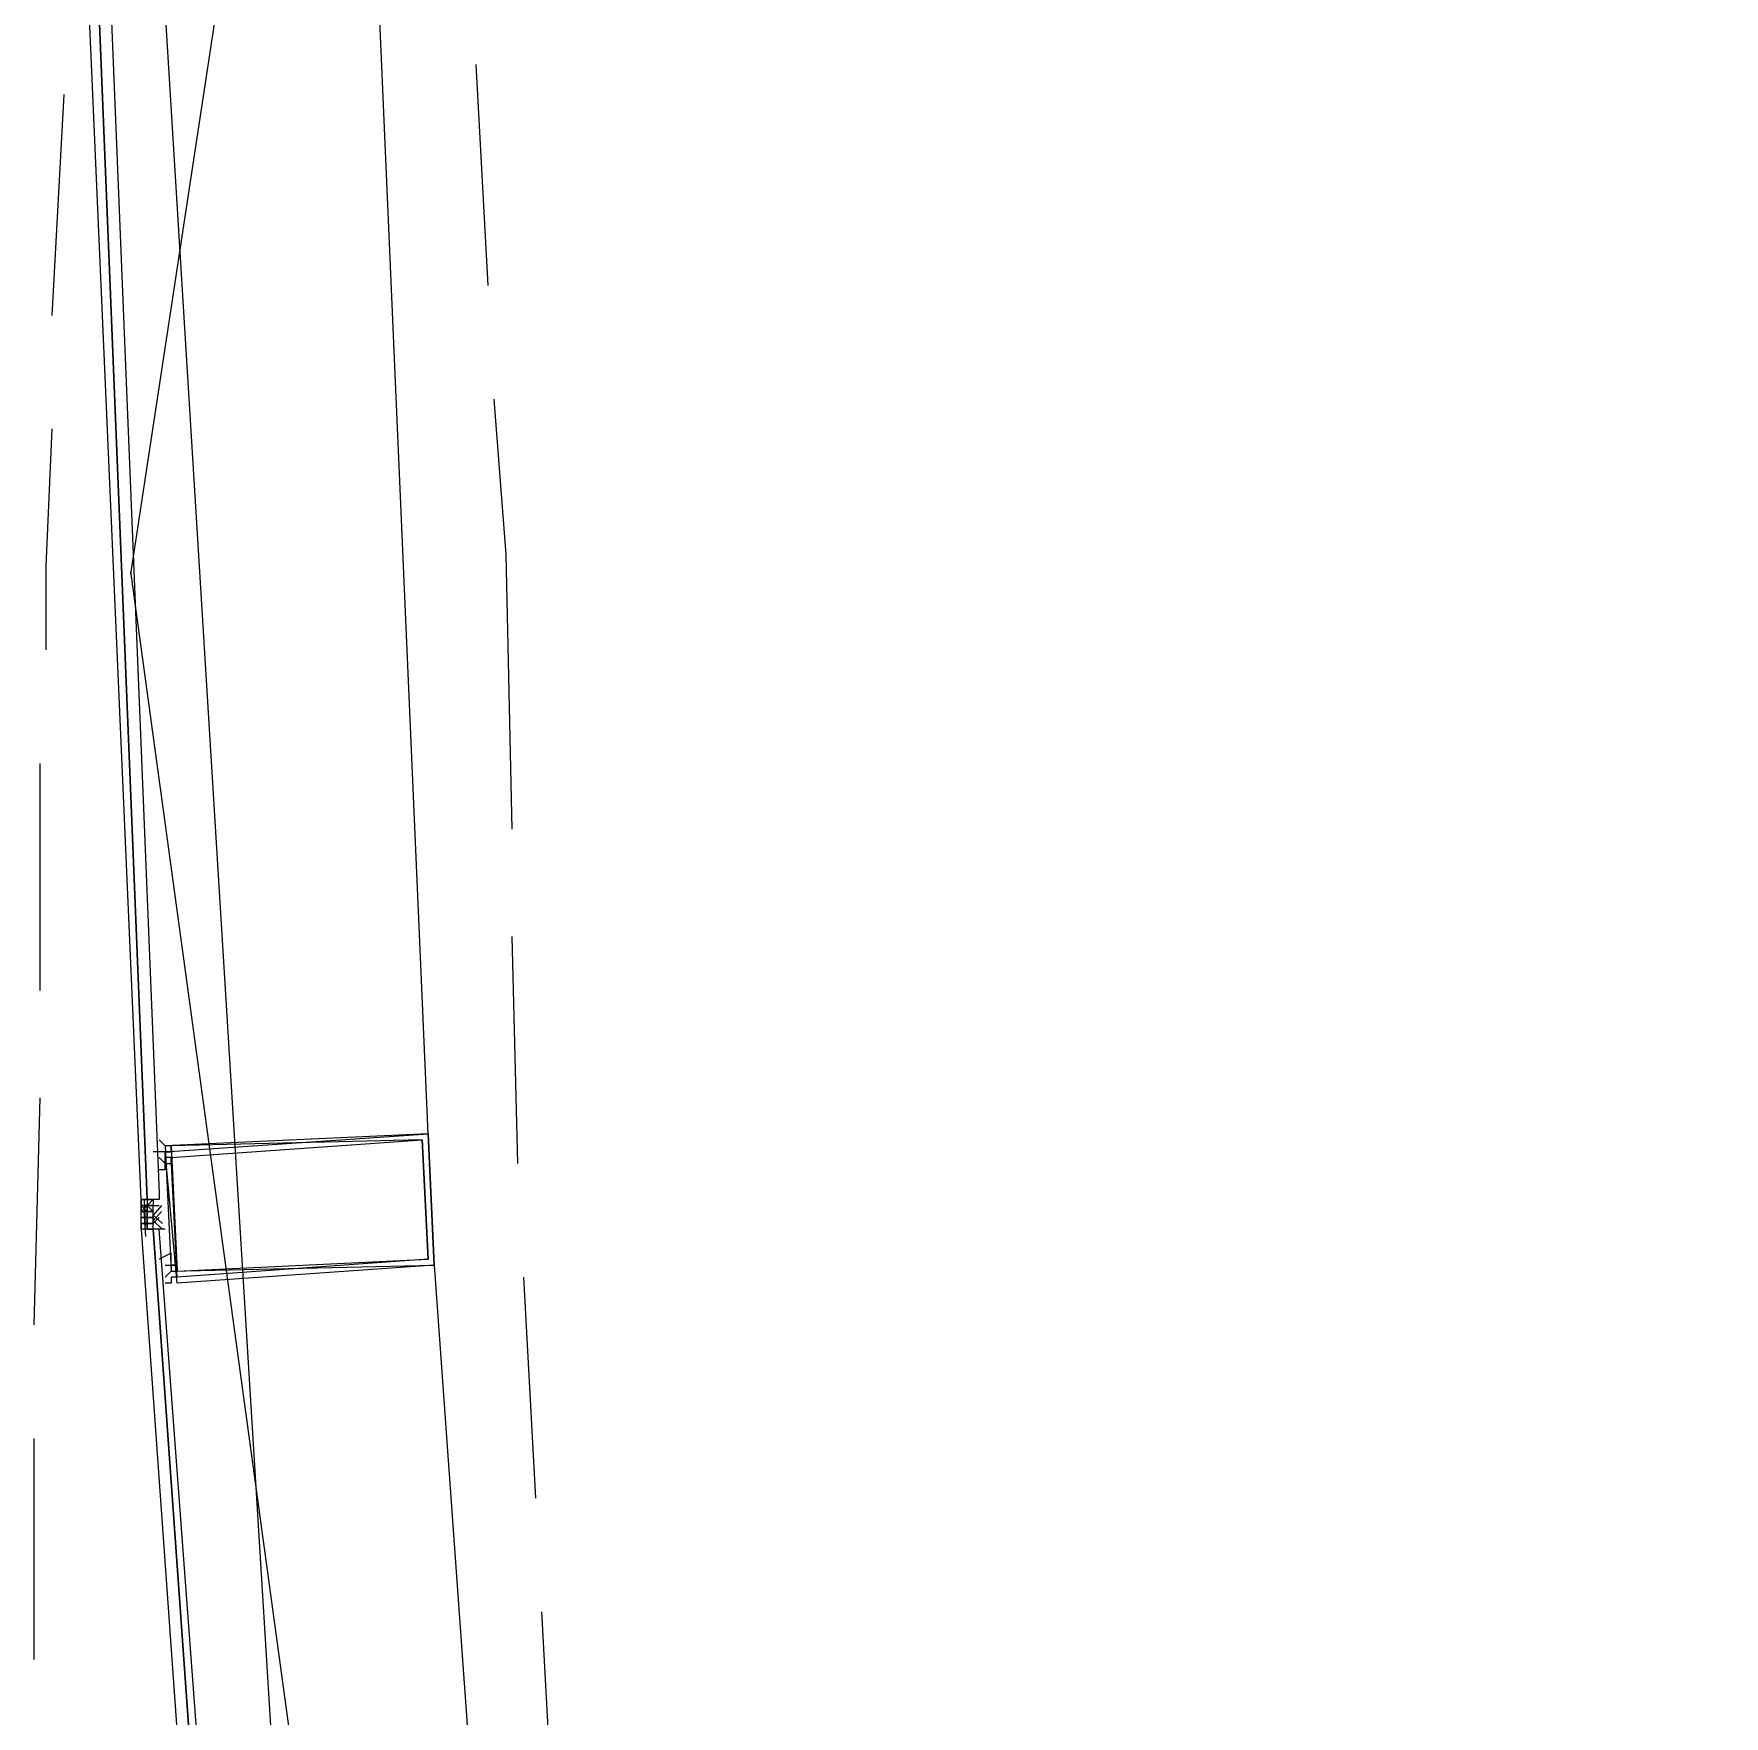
# Model space of a CAD drawing. Header units: feet. Extents: x -84 to 198, y -22 to 181.
# Drawn here: x 13.213 to 16.987, y 57.931 to 61.686 of the extents above; entities that cross this region are included whole.
import ezdxf

# ---------------------------------------------------------------- set-up
doc = ezdxf.new("R2010")
doc.units = ezdxf.units.FT
doc.layers.add('A-AREA-COMUN', color=252, linetype='CONTINUOUS')
doc.layers.add('A-LINEA', color=7, linetype='CONTINUOUS')

msp = doc.modelspace()

# ---------------------------------------------------------------- linework, layer by layer
at = {"layer": 'A-AREA-COMUN'}
msp.add_lwpolyline([(22.912, 92.0178), (23.28, 89.4044), (24.128, 86.56), (24.128, 85.5644), (21.84, 82.72), (19.552, 80.4089), (16.832, 76.4444), (15.328, 73.28), (14.752, 70.8444), (14.4, 70.4889), (13.728, 66.8089), (13.44, 62.8089), (13.952, 54.4889)], dxfattribs=at)
at = {"layer": 'A-LINEA'}
for p, q in [((15.5275, 74.2895), (13.4294, 60.48)), ((14.0933, 59.2311), (13.9333, 62.9378)), ((14.2, 61.6178), (14.2267, 61.1244)), ((13.28, 61.5511), (13.2533, 61.0578)), ((14.24, 60.8711), (14.2667, 60.5244)), ((14.2667, 60.5244), (14.28, 59.9111)), ((13.4295, 60.4861), (15.0699, 48.4987)), ((13.2267, 60.0578), (13.2267, 59.5511)), ((14.28, 59.6711), (14.2933, 59.1644)), ((13.2267, 59.3111), (13.2133, 58.8044)), ((13.48, 59.2044), (13.48, 59.2044)), ((13.4933, 59.2044), (13.4933, 59.2044)), ((13.48, 59.1911), (13.48, 59.1911)), ((13.48, 59.1778), (13.48, 59.1778)), ((13.4933, 59.1911), (13.4933, 59.1911)), ((13.48, 59.1644), (13.48, 59.1644)), ((13.48, 59.1644), (13.48, 59.1644)), ((13.4667, 59.0844), (13.4533, 59.0844)), ((13.4533, 59.0844), (13.4533, 59.0844)), ((13.4533, 59.0844), (13.4533, 59.0711)), ((13.4533, 59.0844), (13.4533, 59.0844)), ((13.4533, 59.0844), (13.4533, 59.0844)), ((13.4533, 59.0844), (13.4533, 59.0844)), ((13.4533, 59.0844), (13.4533, 59.0844)), ((13.4533, 59.0844), (13.4533, 59.0844)), ((13.4667, 59.0844), (13.4533, 59.0844)), ((13.4533, 59.0844), (13.4667, 59.0844)), ((13.4533, 59.0844), (13.4667, 59.0844)), ((13.4533, 59.0844), (13.4533, 59.0844)), ((13.4533, 59.0844), (13.4533, 59.0844)), ((13.4533, 59.0711), (13.4533, 59.0844)), ((13.4533, 59.0844), (13.4533, 59.0844)), ((13.4533, 59.0844), (13.4533, 59.0844)), ((13.4533, 59.0711), (13.4533, 59.0844)), ((13.4533, 59.0844), (13.4533, 59.0844)), ((13.4533, 59.0844), (13.4533, 59.0844)), ((13.4533, 59.0578), (13.4533, 59.0711)), ((13.4533, 59.0711), (13.4533, 59.0711)), ((13.4533, 59.0711), (13.4533, 59.0711)), ((13.4667, 59.0578), (13.4533, 59.0711)), ((13.4533, 59.0578), (13.4667, 59.0711)), ((13.4533, 59.0711), (13.4533, 59.0711)), ((13.4533, 59.0711), (13.4667, 59.0711)), ((13.4533, 59.0711), (13.4533, 59.0711)), ((13.4533, 59.0711), (13.4533, 59.0578)), ((13.4533, 59.0711), (13.4533, 59.0578)), ((13.4533, 59.0711), (13.4533, 59.0711)), ((13.4667, 59.0711), (13.4533, 59.0711)), ((13.4667, 59.0711), (13.4533, 59.0711)), ((13.4533, 59.0711), (13.4533, 59.0711)), ((13.4533, 59.0711), (13.4533, 59.0711)), ((13.4533, 59.0711), (13.4533, 59.0711)), ((13.4533, 59.0711), (13.4533, 59.0711)), ((13.4533, 59.0711), (13.4533, 59.0711)), ((13.4533, 59.0711), (13.4533, 59.0711)), ((13.4533, 59.0711), (13.4533, 59.0711)), ((13.4533, 59.0711), (13.4533, 59.0711)), ((13.4533, 59.0711), (13.4533, 59.0711)), ((13.4533, 59.0711), (13.4533, 59.0711)), ((13.4533, 59.0711), (13.4533, 59.0711)), ((13.4533, 59.0711), (13.4533, 59.0711)), ((13.4533, 59.0711), (13.4533, 59.0711)), ((13.4533, 59.0711), (13.4533, 59.0711)), ((13.4533, 59.0711), (13.4533, 59.0711)), ((13.4533, 59.0711), (13.4533, 59.0711)), ((13.4533, 59.0711), (13.4533, 59.0711)), ((13.4533, 59.0711), (13.4667, 59.0711)), ((13.4533, 59.0711), (13.4533, 59.0711)), ((13.4533, 59.0711), (13.4533, 59.0711)), ((13.4533, 59.0711), (13.4533, 59.0711)), ((13.4533, 59.0711), (13.4533, 59.0711)), ((13.4667, 59.0578), (13.4533, 59.0578)), ((13.4533, 59.0578), (13.4533, 59.0578)), ((13.4533, 59.0578), (13.4533, 59.0578)), ((13.4533, 59.0578), (13.4533, 59.0578)), ((13.4533, 59.0578), (13.4533, 59.0578)), ((13.4533, 59.0578), (13.4533, 59.0578)), ((13.4533, 59.0444), (13.4533, 59.0578)), ((13.4533, 59.0578), (13.4533, 59.0578)), ((13.4533, 59.0578), (13.4533, 59.0578)), ((13.4533, 59.0578), (13.4533, 59.0578)), ((13.4533, 59.0578), (13.4533, 59.0578)), ((13.4533, 59.0578), (13.4533, 59.0578)), ((13.4533, 59.0578), (13.4533, 59.0578)), ((13.4533, 59.0578), (13.4533, 59.0578)), ((13.4533, 59.0578), (13.4533, 59.0578)), ((13.4533, 59.0578), (13.4533, 59.0578)), ((13.4533, 59.0578), (13.4533, 59.0578)), ((13.4533, 59.0578), (13.4533, 59.0578)), ((13.4533, 59.0578), (13.4533, 59.0578)), ((13.4533, 59.0578), (13.4533, 59.0578)), ((13.4533, 59.0578), (13.4667, 59.0578)), ((13.4533, 59.0578), (13.4533, 59.0578)), ((13.4533, 59.0578), (13.4533, 59.0578)), ((13.4667, 59.0578), (13.4533, 59.0578)), ((13.4533, 59.0578), (13.4533, 59.0578)), ((13.4533, 59.0578), (13.4533, 59.0578)), ((13.4533, 59.0578), (13.4533, 59.0578)), ((13.4533, 59.0578), (13.4533, 59.0578)), ((13.4533, 59.0578), (13.4533, 59.0578)), ((13.4533, 59.0578), (13.4533, 59.0578)), ((13.4533, 59.0578), (13.4533, 59.0578)), ((13.4636, 59.0015), (13.4593, 59.0593)), ((13.4628, 59.0255), (13.4604, 59.0834)), ((13.4667, 59.0844), (13.4667, 59.0844)), ((13.4667, 59.0844), (13.4667, 59.0844)), ((13.4667, 59.0844), (13.4667, 59.0844)), ((13.4667, 59.0844), (13.4667, 59.0844)), ((13.4667, 59.0844), (13.4667, 59.0844)), ((13.4667, 59.0844), (13.4667, 59.0844)), ((13.4667, 59.0844), (13.4667, 59.0844)), ((13.4667, 59.0844), (13.4667, 59.0844)), ((13.4667, 59.0844), (13.4667, 59.0711)), ((13.48, 59.0844), (13.4667, 59.0844)), ((13.4667, 59.0844), (13.4667, 59.0711)), ((13.4667, 59.0844), (13.4667, 59.0844)), ((13.4667, 59.0844), (13.4667, 59.0711)), ((13.4667, 59.0844), (13.4667, 59.0844)), ((13.4667, 59.0844), (13.4667, 59.0844)), ((13.4667, 59.0844), (13.4667, 59.0844)), ((13.4667, 59.0844), (13.4667, 59.0844)), ((13.4667, 59.0844), (13.4667, 59.0844)), ((13.4667, 59.0844), (13.48, 59.0844)), ((13.4667, 59.0844), (13.4667, 59.0844)), ((13.4667, 59.0844), (13.4667, 59.0844)), ((13.4667, 59.0844), (13.4667, 59.0844)), ((13.4667, 59.0711), (13.48, 59.0844)), ((13.4667, 59.0844), (13.4667, 59.0844)), ((13.4667, 59.0844), (13.4667, 59.0844)), ((13.4667, 59.0844), (13.4667, 59.0844)), ((13.4667, 59.0844), (13.4667, 59.0844)), ((13.4667, 59.0844), (13.4667, 59.0844)), ((13.4667, 59.0711), (13.4667, 59.0711)), ((13.4667, 59.0711), (13.4667, 59.0711)), ((13.4667, 59.0578), (13.4667, 59.0711)), ((13.4667, 59.0711), (13.4667, 59.0711)), ((13.4667, 59.0711), (13.4667, 59.0711)), ((13.4667, 59.0711), (13.4667, 59.0711)), ((13.4667, 59.0711), (13.48, 59.0711)), ((13.4667, 59.0711), (13.4667, 59.0711)), ((13.4667, 59.0711), (13.4667, 59.0711)), ((13.4667, 59.0711), (13.4667, 59.0711)), ((13.4667, 59.0578), (13.4667, 59.0711)), ((13.4667, 59.0711), (13.4667, 59.0711)), ((13.4667, 59.0711), (13.4667, 59.0711)), ((13.4667, 59.0711), (13.4667, 59.0711)), ((13.4667, 59.0711), (13.4667, 59.0711)), ((13.4667, 59.0711), (13.48, 59.0711)), ((13.4667, 59.0711), (13.4667, 59.0711)), ((13.4667, 59.0711), (13.4667, 59.0711)), ((13.4667, 59.0711), (13.4667, 59.0711)), ((13.4667, 59.0711), (13.4667, 59.0711)), ((13.4667, 59.0711), (13.4667, 59.0711)), ((13.4667, 59.0711), (13.4667, 59.0711)), ((13.4667, 59.0711), (13.4667, 59.0711)), ((13.4667, 59.0711), (13.4667, 59.0711)), ((13.4667, 59.0711), (13.4667, 59.0578)), ((13.48, 59.0711), (13.4667, 59.0711)), ((13.4667, 59.0711), (13.4667, 59.0711)), ((13.4667, 59.0711), (13.4667, 59.0711)), ((13.4667, 59.0711), (13.4667, 59.0711)), ((13.4667, 59.0711), (13.4667, 59.0711)), ((13.4667, 59.0711), (13.4667, 59.0711)), ((13.4667, 59.0711), (13.48, 59.0711)), ((13.4667, 59.0711), (13.48, 59.0578)), ((13.4667, 59.0711), (13.4667, 59.0711)), ((13.4667, 59.0711), (13.4667, 59.0578)), ((13.4667, 59.0578), (13.4667, 59.0711)), ((13.4667, 59.0711), (13.4667, 59.0711)), ((13.4667, 59.0711), (13.4667, 59.0711)), ((13.48, 59.0711), (13.4667, 59.0711)), ((13.4667, 59.0578), (13.4667, 59.0711)), ((13.4667, 59.0711), (13.4667, 59.0711)), ((13.4667, 59.0711), (13.4667, 59.0711)), ((13.4667, 59.0711), (13.4667, 59.0711)), ((13.4667, 59.0578), (13.4667, 59.0578)), ((13.4667, 59.0578), (13.4667, 59.0578)), ((13.48, 59.0578), (13.4667, 59.0578)), ((13.4667, 59.0578), (13.4667, 59.0578)), ((13.4667, 59.0578), (13.4667, 59.0578)), ((13.4667, 59.0578), (13.4667, 59.0578)), ((13.4667, 59.0444), (13.4667, 59.0578)), ((13.4667, 59.0578), (13.4667, 59.0578)), ((13.4667, 59.0578), (13.4667, 59.0578)), ((13.4667, 59.0578), (13.4667, 59.0578)), ((13.4667, 59.0578), (13.4667, 59.0578)), ((13.4667, 59.0578), (13.4667, 59.0578)), ((13.4667, 59.0578), (13.4667, 59.0578)), ((13.4667, 59.0444), (13.4667, 59.0578)), ((13.4667, 59.0444), (13.4667, 59.0578)), ((13.4667, 59.0578), (13.4667, 59.0578)), ((13.4667, 59.0578), (13.4667, 59.0578)), ((13.4667, 59.0578), (13.4667, 59.0578)), ((13.4667, 59.0578), (13.4667, 59.0578)), ((13.4667, 59.0578), (13.4667, 59.0578)), ((13.4667, 59.0578), (13.4667, 59.0578)), ((13.4667, 59.0578), (13.4667, 59.0578)), ((13.4667, 59.0578), (13.4667, 59.0578)), ((13.4667, 59.0578), (13.48, 59.0578)), ((13.4667, 59.0578), (13.4667, 59.0578)), ((13.4667, 59.0578), (13.4667, 59.0578)), ((13.4667, 59.0578), (13.4667, 59.0578)), ((13.4667, 59.0578), (13.4667, 59.0578)), ((13.4667, 59.0578), (13.4667, 59.0578)), ((13.4667, 59.0578), (13.4667, 59.0578)), ((13.4667, 59.0578), (13.4667, 59.0578)), ((13.4667, 59.0578), (13.4667, 59.0578)), ((13.4667, 59.0578), (13.4667, 59.0578)), ((13.4667, 59.0578), (13.4667, 59.0578)), ((13.4667, 59.0578), (13.4667, 59.0578)), ((13.4667, 59.0578), (13.4667, 59.0578)), ((13.48, 59.0578), (13.4667, 59.0578)), ((13.4667, 59.0578), (13.4667, 59.0578)), ((13.4667, 59.0578), (13.4667, 59.0578)), ((13.4667, 59.0578), (13.4667, 59.0578)), ((13.4667, 59.0578), (13.4667, 59.0578)), ((13.4667, 59.0578), (13.4667, 59.0578)), ((13.4667, 59.0578), (13.4667, 59.0578)), ((13.4667, 59.0578), (13.4667, 59.0578)), ((13.4667, 59.0578), (13.4667, 59.0578)), ((13.4667, 59.0578), (13.4667, 59.0578)), ((13.4667, 59.0578), (13.4667, 59.0578)), ((13.4667, 59.0578), (13.4667, 59.0578)), ((13.4667, 59.0578), (13.4667, 59.0578)), ((13.4667, 59.0578), (13.4667, 59.0578)), ((13.4667, 59.0578), (13.4667, 59.0578)), ((13.4667, 59.0578), (13.4667, 59.0578)), ((13.4667, 59.0578), (13.4667, 59.0578)), ((13.4667, 59.0578), (13.4667, 59.0578)), ((13.4667, 59.0578), (13.4667, 59.0578)), ((13.4667, 59.0578), (13.4667, 59.0578)), ((13.4667, 59.0578), (13.4667, 59.0578)), ((13.4667, 59.0578), (13.4667, 59.0578)), ((13.4667, 59.0578), (13.4667, 59.0444)), ((13.4667, 59.0578), (13.4667, 59.0578)), ((13.4667, 59.0578), (13.4667, 59.0578)), ((13.48, 59.0844), (13.48, 59.0844)), ((13.48, 59.0844), (13.48, 59.0844)), ((13.48, 59.0844), (13.48, 59.0844)), ((13.48, 59.0844), (13.48, 59.0844)), ((13.48, 59.0844), (13.48, 59.0844)), ((13.48, 59.0844), (13.48, 59.0844)), ((13.48, 59.0844), (13.48, 59.0844)), ((13.48, 59.0844), (13.48, 59.0844)), ((13.48, 59.0844), (13.48, 59.0844)), ((13.4933, 59.0844), (13.48, 59.0844)), ((13.48, 59.0844), (13.48, 59.0844)), ((13.48, 59.0844), (13.48, 59.0844)), ((13.48, 59.0844), (13.48, 59.0844)), ((13.48, 59.0844), (13.48, 59.0844)), ((13.48, 59.0844), (13.48, 59.0711)), ((13.48, 59.0844), (13.48, 59.0844)), ((13.48, 59.0844), (13.48, 59.0844)), ((13.48, 59.0711), (13.48, 59.0711)), ((13.48, 59.0711), (13.48, 59.0711)), ((13.48, 59.0711), (13.48, 59.0711)), ((13.48, 59.0711), (13.48, 59.0711)), ((13.48, 59.0578), (13.48, 59.0711)), ((13.48, 59.0578), (13.48, 59.0711)), ((13.48, 59.0711), (13.48, 59.0711)), ((13.48, 59.0711), (13.48, 59.0711)), ((13.48, 59.0711), (13.48, 59.0711)), ((13.48, 59.0711), (13.48, 59.0711)), ((13.48, 59.0711), (13.48, 59.0711)), ((13.48, 59.0711), (13.48, 59.0711)), ((13.48, 59.0711), (13.48, 59.0711)), ((13.48, 59.0711), (13.48, 59.0711)), ((13.48, 59.0711), (13.48, 59.0711)), ((13.48, 59.0711), (13.48, 59.0711)), ((13.48, 59.0711), (13.48, 59.0711)), ((13.48, 59.0711), (13.48, 59.0711)), ((13.48, 59.0711), (13.48, 59.0711)), ((13.48, 59.0711), (13.48, 59.0711)), ((13.48, 59.0711), (13.48, 59.0711)), ((13.48, 59.0711), (13.48, 59.0711)), ((13.48, 59.0711), (13.48, 59.0711)), ((13.48, 59.0711), (13.48, 59.0711)), ((13.48, 59.0578), (13.48, 59.0578)), ((13.48, 59.0578), (13.48, 59.0578)), ((13.48, 59.0578), (13.48, 59.0578)), ((13.48, 59.0578), (13.48, 59.0578)), ((13.48, 59.0578), (13.48, 59.0578)), ((13.48, 59.0578), (13.48, 59.0578)), ((13.48, 59.0578), (13.48, 59.0578)), ((13.48, 59.0578), (13.48, 59.0578)), ((13.48, 59.0578), (13.48, 59.0578)), ((13.48, 59.0578), (13.48, 59.0578)), ((13.48, 59.0578), (13.48, 59.0578)), ((13.48, 59.0578), (13.48, 59.0578)), ((13.48, 59.0578), (13.48, 59.0578)), ((13.48, 59.0578), (13.48, 59.0578)), ((13.48, 59.0578), (13.48, 59.0578)), ((13.48, 59.0578), (13.48, 59.0578)), ((13.48, 59.0444), (13.48, 59.0578)), ((13.48, 59.0444), (13.48, 59.0578)), ((13.4933, 59.0844), (13.4933, 59.0844)), ((13.4933, 59.0844), (13.4933, 59.0844)), ((13.4933, 59.0844), (13.4933, 59.0844)), ((13.4933, 59.0844), (13.4933, 59.0844)), ((13.4933, 59.0844), (13.4933, 59.0844)), ((13.4933, 59.0844), (13.4933, 59.0844)), ((13.4933, 59.0844), (13.4933, 59.0844)), ((13.4933, 59.0711), (13.4933, 59.0711)), ((13.4933, 59.0711), (13.4933, 59.0711)), ((13.4933, 59.0711), (13.4933, 59.0711)), ((13.4933, 59.0711), (13.4933, 59.0711)), ((13.4933, 59.0711), (13.4933, 59.0711)), ((13.4933, 59.0711), (13.4933, 59.0711)), ((13.4933, 59.0711), (13.4933, 59.0711)), ((13.4533, 59.0444), (13.4533, 59.0444)), ((13.4533, 59.0444), (13.4533, 59.0444)), ((13.4667, 59.0444), (13.4533, 59.0444)), ((13.4533, 59.0444), (13.4533, 59.0444)), ((13.4533, 59.0311), (13.4533, 59.0444)), ((13.4533, 59.0444), (13.4533, 59.0444)), ((13.4533, 59.0444), (13.4533, 59.0444)), ((13.4667, 59.0444), (13.4533, 59.0444)), ((13.4533, 59.0444), (13.4533, 59.0444)), ((13.4533, 59.0311), (13.4533, 59.0444)), ((13.4533, 59.0444), (13.4533, 59.0444)), ((13.4533, 59.0444), (13.4533, 59.0444)), ((13.4533, 59.0444), (13.4533, 59.0444)), ((13.4533, 59.0444), (13.4533, 59.0444)), ((13.4533, 59.0444), (13.4533, 59.0444)), ((13.4533, 59.0444), (13.4533, 59.0444)), ((13.4533, 59.0444), (13.4533, 59.0444)), ((13.4533, 59.0444), (13.4533, 59.0444)), ((13.4667, 59.0444), (13.4533, 59.0444)), ((13.4533, 59.0444), (13.4533, 59.0444)), ((13.4533, 59.0444), (13.4533, 59.0444)), ((13.4533, 59.0444), (13.4533, 59.0444)), ((13.4533, 59.0444), (13.4533, 59.0444)), ((13.4533, 59.0444), (13.4533, 59.0444)), ((13.4533, 59.0444), (13.4533, 59.0444)), ((13.4533, 59.0444), (13.4533, 59.0444)), ((13.4533, 59.0444), (13.4533, 59.0444)), ((13.4533, 59.0444), (13.4533, 59.0444)), ((13.4533, 59.0444), (13.4533, 59.0444)), ((13.4533, 59.0444), (13.4533, 59.0444)), ((13.4533, 59.0444), (13.4533, 59.0444)), ((13.4533, 59.0444), (13.4667, 59.0444)), ((13.4533, 59.0311), (13.4533, 59.0311)), ((13.4533, 59.0178), (13.4533, 59.0311)), ((13.4667, 59.0311), (13.4533, 59.0311)), ((13.4533, 59.0311), (13.4533, 59.0311)), ((13.4533, 59.0311), (13.4533, 59.0311)), ((13.4533, 59.0311), (13.4667, 59.0311)), ((13.4533, 59.0311), (13.4667, 59.0311)), ((13.4533, 59.0311), (13.4533, 59.0311)), ((13.4533, 59.0311), (13.4533, 59.0311)), ((13.4533, 59.0311), (13.4667, 59.0311)), ((13.4533, 59.0311), (13.4533, 59.0311)), ((13.4533, 59.0311), (13.4667, 59.0311)), ((13.4533, 59.0311), (13.4533, 59.0311)), ((13.4533, 59.0311), (13.4533, 59.0311)), ((13.4533, 59.0311), (13.4667, 59.0311)), ((13.4533, 59.0311), (13.4667, 59.0311)), ((13.4533, 59.0311), (13.4533, 59.0178)), ((13.4533, 59.0311), (13.4533, 59.0311)), ((13.4533, 59.0311), (13.4533, 59.0311)), ((13.4533, 59.0311), (13.4533, 59.0311)), ((13.4533, 59.0311), (13.4533, 59.0311)), ((13.4533, 59.0311), (13.4533, 59.0311)), ((13.4533, 59.0178), (13.4533, 59.0178)), ((13.4533, 59.0178), (13.4533, 59.0178)), ((13.4533, 59.0178), (13.4533, 59.0178)), ((13.4533, 59.0178), (13.4533, 59.0178)), ((13.4533, 59.0178), (13.4533, 59.0178)), ((13.4533, 59.0178), (13.4533, 59.0178)), ((13.4533, 59.0178), (13.4533, 59.0178)), ((13.4533, 59.0178), (13.4533, 59.0178)), ((13.4667, 59.0444), (13.4667, 59.0444)), ((13.48, 59.0444), (13.4667, 59.0444)), ((13.4667, 59.0444), (13.4667, 59.0444)), ((13.4667, 59.0444), (13.4667, 59.0444)), ((13.4667, 59.0311), (13.4667, 59.0444)), ((13.4667, 59.0444), (13.48, 59.0444)), ((13.4667, 59.0444), (13.4667, 59.0444)), ((13.4667, 59.0444), (13.4667, 59.0444)), ((13.4667, 59.0444), (13.4667, 59.0444)), ((13.4667, 59.0444), (13.4667, 59.0444)), ((13.4667, 59.0444), (13.4667, 59.0444)), ((13.4667, 59.0444), (13.4667, 59.0444)), ((13.4667, 59.0444), (13.4667, 59.0444)), ((13.4667, 59.0444), (13.4667, 59.0444)), ((13.4667, 59.0444), (13.4667, 59.0444)), ((13.4667, 59.0444), (13.4667, 59.0444)), ((13.4667, 59.0444), (13.4667, 59.0444)), ((13.4667, 59.0444), (13.4667, 59.0444)), ((13.4667, 59.0444), (13.4667, 59.0444)), ((13.4667, 59.0444), (13.48, 59.0444)), ((13.4667, 59.0444), (13.4667, 59.0444)), ((13.4667, 59.0444), (13.48, 59.0444)), ((13.4667, 59.0444), (13.4667, 59.0444)), ((13.4667, 59.0444), (13.4667, 59.0444)), ((13.4667, 59.0444), (13.4667, 59.0444)), ((13.4667, 59.0444), (13.4667, 59.0444)), ((13.4667, 59.0444), (13.4667, 59.0444)), ((13.4667, 59.0444), (13.4667, 59.0444)), ((13.4667, 59.0444), (13.4667, 59.0444)), ((13.4667, 59.0444), (13.4667, 59.0311)), ((13.4667, 59.0444), (13.4667, 59.0311)), ((13.4667, 59.0444), (13.4667, 59.0444)), ((13.4667, 59.0444), (13.4667, 59.0444)), ((13.4667, 59.0444), (13.4667, 59.0311)), ((13.4667, 59.0444), (13.4667, 59.0444)), ((13.4667, 59.0444), (13.4667, 59.0444)), ((13.4667, 59.0444), (13.4667, 59.0444)), ((13.4667, 59.0444), (13.4667, 59.0444)), ((13.4667, 59.0444), (13.4667, 59.0444)), ((13.4667, 59.0444), (13.4667, 59.0444)), ((13.4667, 59.0444), (13.4667, 59.0444)), ((13.4667, 59.0444), (13.4667, 59.0444)), ((13.4667, 59.0444), (13.4667, 59.0444)), ((13.4667, 59.0444), (13.4667, 59.0444)), ((13.4667, 59.0444), (13.4667, 59.0444)), ((13.4667, 59.0444), (13.4667, 59.0444)), ((13.4667, 59.0444), (13.4667, 59.0311)), ((13.4667, 59.0444), (13.4667, 59.0444)), ((13.4667, 59.0444), (13.4667, 59.0311)), ((13.4667, 59.0444), (13.4667, 59.0444)), ((13.4667, 59.0444), (13.4667, 59.0444)), ((13.4667, 59.0444), (13.4667, 59.0444)), ((13.4667, 59.0444), (13.4667, 59.0444)), ((13.4667, 59.0444), (13.4667, 59.0444)), ((13.4667, 59.0444), (13.4667, 59.0444)), ((13.4667, 59.0444), (13.4667, 59.0444)), ((13.4667, 59.0444), (13.4667, 59.0444)), ((13.4667, 59.0444), (13.48, 59.0444)), ((13.4667, 59.0444), (13.4667, 59.0444)), ((13.4667, 59.0444), (13.4667, 59.0444)), ((13.4667, 59.0444), (13.4667, 59.0444)), ((13.48, 59.0444), (13.4667, 59.0444)), ((13.4667, 59.0444), (13.4667, 59.0444)), ((13.4667, 59.0444), (13.4667, 59.0444)), ((13.4667, 59.0444), (13.4667, 59.0444)), ((13.4667, 59.0311), (13.4667, 59.0311)), ((13.4667, 59.0311), (13.4667, 59.0311)), ((13.4667, 59.0311), (13.4667, 59.0311)), ((13.4667, 59.0311), (13.4667, 59.0311)), ((13.48, 59.0311), (13.4667, 59.0311)), ((13.4667, 59.0311), (13.4667, 59.0311)), ((13.4667, 59.0311), (13.4667, 59.0311)), ((13.4667, 59.0311), (13.4667, 59.0311)), ((13.4667, 59.0311), (13.4667, 59.0311)), ((13.4667, 59.0311), (13.4667, 59.0311)), ((13.4667, 59.0311), (13.4667, 59.0311)), ((13.4667, 59.0311), (13.4667, 59.0311)), ((13.4667, 59.0311), (13.4667, 59.0311)), ((13.4667, 59.0311), (13.4667, 59.0311)), ((13.4667, 59.0311), (13.4667, 59.0311)), ((13.4667, 59.0311), (13.4667, 59.0311)), ((13.4667, 59.0311), (13.4667, 59.0311)), ((13.4667, 59.0178), (13.4667, 59.0311)), ((13.4667, 59.0311), (13.4667, 59.0311)), ((13.4667, 59.0311), (13.4667, 59.0311)), ((13.4667, 59.0311), (13.4667, 59.0311)), ((13.4667, 59.0311), (13.4667, 59.0311)), ((13.4667, 59.0311), (13.4667, 59.0311)), ((13.4667, 59.0311), (13.4667, 59.0311)), ((13.4667, 59.0311), (13.4667, 59.0311)), ((13.4667, 59.0311), (13.4667, 59.0311)), ((13.4667, 59.0311), (13.4667, 59.0311)), ((13.4667, 59.0311), (13.4667, 59.0311)), ((13.4667, 59.0311), (13.4667, 59.0311)), ((13.4667, 59.0311), (13.4667, 59.0311)), ((13.4667, 59.0311), (13.4667, 59.0311)), ((13.4667, 59.0311), (13.4667, 59.0311)), ((13.4667, 59.0178), (13.4667, 59.0178)), ((13.4667, 59.0178), (13.4667, 59.0178)), ((13.4667, 59.0178), (13.4667, 59.0178)), ((13.4667, 59.0178), (13.4667, 59.0178)), ((13.4667, 59.0178), (13.4667, 59.0178)), ((13.4667, 59.0178), (13.4667, 59.0178)), ((13.4667, 59.0178), (13.4667, 59.0178)), ((13.4667, 59.0178), (13.4667, 59.0178)), ((13.4667, 59.0178), (13.4667, 59.0178)), ((13.4667, 59.0178), (13.4667, 59.0178)), ((13.4667, 59.0178), (13.4667, 59.0178)), ((13.4667, 59.0178), (13.4667, 59.0178)), ((13.4667, 59.0178), (13.4667, 59.0178)), ((13.4667, 59.0178), (13.48, 59.0178)), ((13.4667, 59.0178), (13.4667, 59.0178)), ((13.4667, 59.0178), (13.4667, 59.0178)), ((13.4667, 59.0178), (13.4667, 59.0178)), ((13.4667, 59.0178), (13.4667, 59.0178)), ((13.4667, 59.0178), (13.4667, 59.0178)), ((13.4667, 59.0178), (13.4667, 59.0178)), ((13.4667, 59.0178), (13.4667, 59.0178)), ((13.48, 59.0444), (13.48, 59.0444)), ((13.48, 59.0444), (13.48, 59.0444)), ((13.48, 59.0444), (13.48, 59.0444)), ((13.48, 59.0444), (13.48, 59.0444)), ((13.48, 59.0444), (13.48, 59.0444)), ((13.48, 59.0444), (13.48, 59.0444)), ((13.48, 59.0444), (13.48, 59.0444)), ((13.48, 59.0444), (13.48, 59.0444)), ((13.48, 59.0444), (13.48, 59.0444)), ((13.48, 59.0311), (13.48, 59.0444)), ((13.48, 59.0444), (13.48, 59.0444)), ((13.48, 59.0444), (13.48, 59.0444)), ((13.48, 59.0444), (13.48, 59.0444)), ((13.48, 59.0444), (13.48, 59.0444)), ((13.48, 59.0444), (13.48, 59.0444)), ((13.48, 59.0444), (13.48, 59.0444)), ((13.48, 59.0444), (13.48, 59.0444)), ((13.48, 59.0444), (13.48, 59.0311)), ((13.48, 59.0444), (13.48, 59.0444)), ((13.48, 59.0311), (13.48, 59.0311)), ((13.48, 59.0311), (13.48, 59.0311)), ((13.48, 59.0311), (13.48, 59.0311)), ((13.48, 59.0311), (13.48, 59.0311)), ((13.48, 59.0311), (13.48, 59.0311)), ((13.48, 59.0311), (13.48, 59.0311)), ((13.48, 59.0311), (13.48, 59.0311)), ((13.48, 59.0311), (13.48, 59.0311)), ((13.48, 59.0311), (13.48, 59.0311)), ((13.48, 59.0178), (13.48, 59.0311)), ((13.48, 59.0311), (13.48, 59.0311)), ((13.48, 59.0311), (13.48, 59.0311)), ((13.48, 59.0311), (13.48, 59.0311)), ((13.48, 59.0311), (13.48, 59.0311)), ((13.48, 59.0311), (13.48, 59.0311)), ((13.48, 59.0311), (13.48, 59.0311)), ((13.48, 59.0311), (13.48, 59.0311)), ((13.48, 59.0311), (13.48, 59.0311)), ((13.48, 59.0311), (13.48, 59.0311)), ((13.48, 59.0311), (13.48, 59.0311)), ((13.48, 59.0311), (13.48, 59.0311)), ((13.48, 59.0311), (13.48, 59.0311)), ((13.48, 59.0311), (13.48, 59.0311)), ((13.48, 59.0311), (13.48, 59.0311)), ((13.48, 59.0311), (13.48, 59.0311)), ((13.48, 59.0311), (13.48, 59.0311)), ((13.48, 59.0311), (13.48, 59.0311)), ((13.48, 59.0311), (13.48, 59.0311)), ((13.48, 59.0311), (13.48, 59.0311)), ((13.48, 59.0311), (13.48, 59.0311)), ((13.4933, 59.0178), (13.48, 59.0178)), ((13.48, 59.0178), (13.48, 59.0178)), ((13.48, 59.0178), (13.48, 59.0178)), ((13.48, 59.0178), (13.48, 59.0178)), ((13.48, 59.0178), (13.48, 59.0178)), ((13.48, 59.0178), (13.48, 59.0178)), ((13.48, 59.0178), (13.48, 59.0178)), ((13.48, 59.0178), (13.48, 59.0178)), ((13.48, 59.0178), (13.48, 59.0178)), ((13.48, 59.0178), (13.48, 59.0178)), ((13.4933, 59.0178), (13.48, 59.0178)), ((13.48, 59.0178), (13.48, 59.0178)), ((13.48, 59.0178), (13.48, 59.0178)), ((13.48, 59.0178), (13.48, 59.0178)), ((13.48, 59.0178), (13.48, 59.0178)), ((13.48, 59.0178), (13.48, 59.0178)), ((13.48, 59.0178), (13.48, 59.0178)), ((13.4933, 59.0444), (13.4933, 59.0444)), ((13.4933, 59.0444), (13.4933, 59.0444)), ((13.4933, 59.0444), (13.4933, 59.0444)), ((13.4933, 59.0444), (13.4933, 59.0444)), ((13.4933, 59.0444), (13.4933, 59.0444)), ((13.4933, 59.0444), (13.4933, 59.0444)), ((13.4933, 59.0444), (13.4933, 59.0444)), ((13.4933, 59.0178), (13.4933, 59.0178)), ((13.4933, 59.0178), (13.4933, 59.0178)), ((13.4933, 59.0178), (13.4933, 59.0178)), ((13.4933, 59.0178), (13.4933, 59.0178)), ((13.4933, 59.0178), (13.4933, 59.0178)), ((13.4933, 59.0178), (13.4933, 59.0178)), ((13.4933, 59.0178), (13.4933, 59.0178)), ((13.4933, 59.0178), (13.4933, 59.0178)), ((13.4933, 59.0178), (13.4933, 59.0178)), ((13.4933, 59.0178), (13.4933, 59.0178)), ((13.4933, 59.0178), (13.4933, 59.0178)), ((13.4933, 58.9111), (13.4933, 58.9111)), ((13.5067, 58.9244), (13.5067, 58.9244)), ((13.5067, 58.9244), (13.5067, 58.9244)), ((13.52, 58.9244), (13.5333, 58.9244)), ((13.52, 58.9111), (13.52, 58.9111)), ((14.1067, 58.9378), (14.3733, 55.2444)), ((14.3067, 58.9111), (14.3333, 58.4178)), ((14.3467, 58.1644), (14.3733, 57.6711))]:
    msp.add_line(p, q, dxfattribs=at)
for points in [[(13.4533, 59.0844), (13.28, 63.0311), (13.2933, 63.0311), (13.3067, 63.0311), (13.4667, 59.0844), (13.4533, 59.0844)], [(13.48, 59.0844), (13.4667, 59.0844), (13.3067, 63.0311), (13.3333, 63.0311), (13.4933, 59.0978), (13.4933, 59.0844), (13.48, 59.0844)], [(13.2533, 60.8044), (13.24, 60.4978), (13.24, 60.3111)], [(13.4933, 59.1778), (13.4933, 59.1778), (13.4933, 59.1778), (13.5067, 59.1644), (13.5067, 59.1644), (13.5067, 59.1911), (13.5067, 59.1911), (13.52, 59.1911), (13.52, 59.1911), (13.52, 59.1911), (13.52, 59.1911), (13.52, 59.1911), (13.52, 59.2044), (13.52, 59.2044), (13.52, 59.2044), (13.5067, 59.2044), (13.5067, 59.2044), (13.5067, 59.2044), (13.5067, 59.2044), (13.4933, 59.2178), (13.4933, 59.2178)], [(14.0933, 59.2311), (14.1067, 58.9378), (13.5333, 58.8978), (13.5067, 59.1911), (14.0933, 59.2311)], [(14.1067, 58.9378), (14.0933, 59.2311), (13.5067, 59.2044), (13.52, 58.9244), (14.1067, 58.9378)], [(14.08, 59.2178), (14.0933, 58.9511), (13.5333, 58.9111), (13.52, 59.1778), (14.08, 59.2178)], [(14.0933, 58.9511), (14.08, 59.2178), (13.52, 59.2044), (13.5333, 58.9244), (14.0933, 58.9511)], [(13.4933, 59.1511), (13.4933, 59.1511), (13.4933, 59.1511), (13.5067, 59.1511), (13.5067, 59.1511), (13.5067, 59.1644), (13.5067, 59.1644), (13.5067, 59.1778), (13.5067, 59.1644), (13.52, 59.1644), (13.52, 59.1778), (13.52, 59.1778), (13.52, 59.1778), (13.5067, 59.1778), (13.5067, 59.1778), (13.5067, 59.1778), (13.5067, 59.1778), (13.5067, 59.1911), (13.5067, 59.1911), (13.48, 59.1911), (13.48, 59.1911), (13.48, 59.1911)], [(13.48, 59.1778), (13.48, 59.1778), (13.48, 59.1778)], [(13.52, 59.1778), (13.52, 59.1778), (13.5067, 59.1778), (13.5067, 59.1778), (13.5067, 59.1778)], [(13.4933, 59.0844), (13.48, 59.0844), (13.4667, 59.0844), (13.4533, 59.0844)], [(13.4533, 59.0711), (13.4667, 59.0711), (13.48, 59.0711), (13.4933, 59.0711)], [(13.4667, 59.0578), (13.4667, 59.0578), (13.4667, 59.0444)], [(13.498, 59.071), (13.48, 59.0497), (13.5008, 59.0311)], [(13.4985, 59.0577), (13.48, 59.0369), (13.5003, 59.0178)], [(13.4533, 59.0311), (13.4667, 59.0311), (13.48, 59.0311), (13.4933, 59.0444)], [(13.4667, 59.0311), (13.4667, 59.0178), (13.4533, 59.0178)], [(13.4533, 59.0178), (13.7333, 55.0844), (13.7467, 55.0844), (13.76, 55.0844), (13.48, 59.0178), (13.4667, 59.0178), (13.4533, 59.0178)], [(13.5067, 59.0178), (13.4933, 59.0178), (13.48, 59.0178), (13.4667, 59.0178), (13.4533, 59.0178)], [(13.4667, 59.0311), (13.4667, 59.0311), (13.4667, 59.0178)], [(13.48, 59.0178), (13.76, 55.0844), (13.7867, 55.0844), (13.4933, 59.0178), (13.48, 59.0178)], [(13.5067, 58.9111), (13.52, 58.9244), (13.52, 58.9244), (13.52, 58.9244), (13.52, 58.9244), (13.52, 58.9244), (13.52, 58.9244), (13.5333, 58.9244), (13.5333, 58.9378), (13.5333, 58.9378), (13.5333, 58.9378), (13.52, 58.9378), (13.52, 58.9378), (13.52, 58.9378), (13.52, 58.9378), (13.52, 58.9644), (13.52, 58.9644), (13.4933, 58.9511), (13.4933, 58.9511), (13.4933, 58.9511), (13.4933, 58.9511)], [(13.4933, 58.9378), (13.4933, 58.9378), (13.4933, 58.9378)], [(13.4933, 58.9244), (13.4933, 58.9244), (13.4933, 58.9244)], [(13.5067, 58.9378), (13.5067, 58.9378), (13.5067, 58.9378), (13.52, 58.9378), (13.52, 58.9378), (13.52, 58.9244), (13.52, 58.9244), (13.5333, 58.9244), (13.5333, 58.9244), (13.5333, 58.9244), (13.5333, 58.9244)], [(13.5067, 58.9111), (13.5067, 58.9111), (13.5067, 58.9111)], [(13.5333, 58.9111), (13.5333, 58.9111), (13.5333, 58.9111), (13.5333, 58.9111), (13.5333, 58.9111), (13.52, 58.9111), (13.52, 58.9111), (13.52, 58.8978), (13.52, 58.8978), (13.5067, 58.8978), (13.5067, 58.8978), (13.5067, 58.8978)], [(13.5333, 58.9111), (13.5333, 58.9111), (13.5333, 58.9111)], [(13.2133, 58.5511), (13.2133, 58.4044), (13.2133, 58.0578)]]:
    msp.add_lwpolyline(points, dxfattribs=at)
for points in [[(13.5067, 59.1911), (13.52, 59.1911), (13.52, 59.1911), (13.5067, 59.1911)], [(13.52, 58.9378), (13.5333, 58.9378), (13.5333, 58.9378), (13.52, 58.9378)]]:
    msp.add_lwpolyline(points, close=True, dxfattribs=at)

doc.saveas('drawing.dxf')
